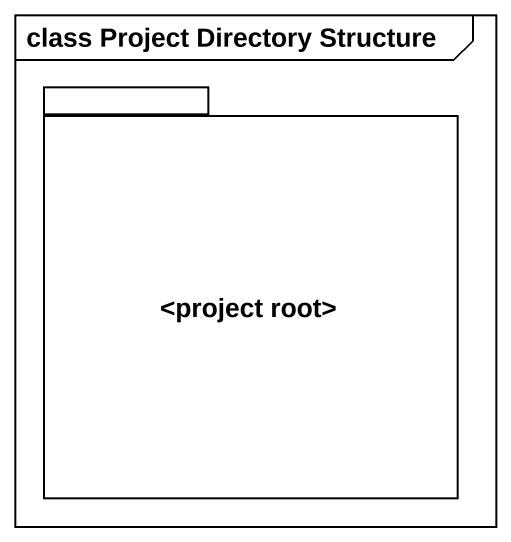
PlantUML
@startuml
mainframe class Project Directory Structure
package "<project root>" as project_root {
}
@enduml
